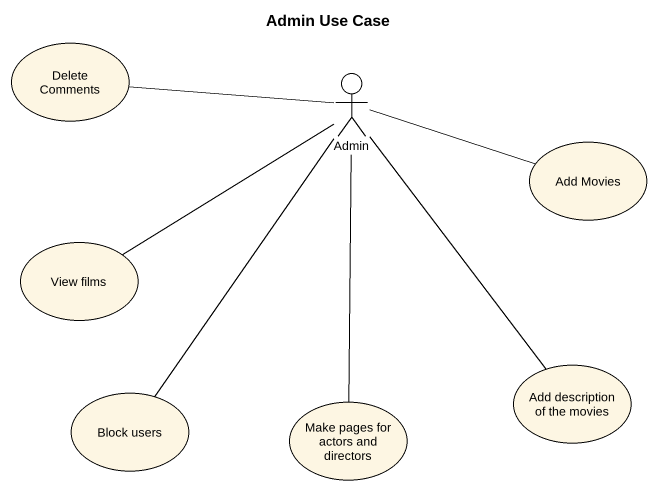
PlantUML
@startuml
title Admin Use Case
usecase "Delete Comments" as Delete_Comments
actor Admin
usecase "Add Movies" as Add_Movies
usecase "View films" as View_films
usecase "Add description of the movies" as Add_description_of_the
usecase "Block users" as Block_users
usecase "Make pages for actors and directors" as Make_pages_for_actors_and
Delete_Comments -right- Admin
Add_Movies -left- Admin
View_films -right- Admin
Add_description_of_the -up- Admin
Block_users -up- Admin
Make_pages_for_actors_and -up- Admin
@enduml
